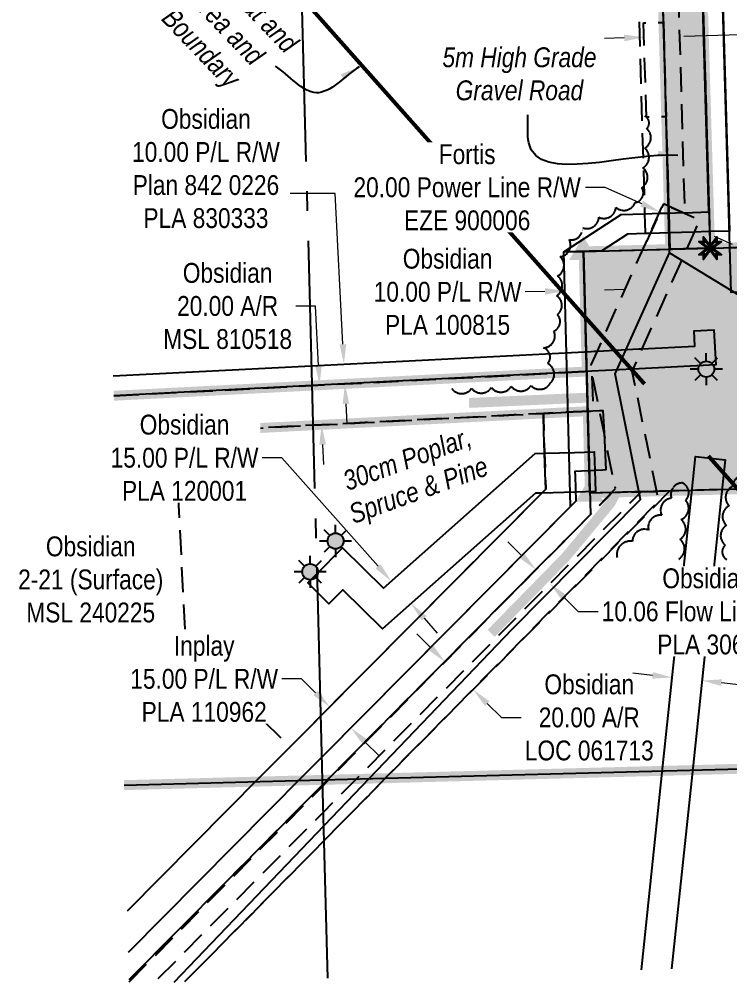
# Model space of a CAD drawing. Extents: x 628917 to 632031, y 5832159 to 5834819.
# Drawn here: x 628928.9 to 629287, y 5832159.1 to 5832644.8 of the extents above; entities that cross this region are included whole.
import ezdxf

# ---------------------------------------------------------------- set-up
doc = ezdxf.new("R2010")
doc.units = 0
doc.header["$LTSCALE"] = 5
doc.header["$PDMODE"] = 34
doc.header["$PDSIZE"] = 0.03
for name, pattern in [('0', [1, 1, 0]), ('CENTERLINEX3', [5, 2.5, -1, 0.5, -1]), ('DASHDOT2', [12.7, 6.35, -3.175, 0, -3.175]), ('foc-ACCESSROAD', [3.75, 2.5, -1.25]), ('foc-FLOWLINE', [3.75, 2.5, -1.25]), ('foc-QUARTERLINE', [33, 25, -3, 2, -3])]:
    doc.linetypes.add(name, pattern=pattern)
doc.layers.get('Defpoints').update_dxf_attribs({"color": 9})
for name, color, linetype in [('AS-POWER', 104, 'foc-POWER'), ('AS-ROADS', 254, 'Continuous'), ('AS-WILDLIFE', 131, 'DASHDOT2'), ('C-AR', 13, 'foc-ACCESSROAD'), ('C-FLOWLINE', 13, 'foc-FLOWLINE'), ('C-RW', 13, 'Continuous'), ('C-WS-S', 8, 'Continuous'), ('F-EZE', 190, 'foc-FLOWLINE'), ('F-RW', 190, 'Continuous'), ('L-MON', 1, 'Continuous'), ('L-QSEC', 8, 'foc-QUARTERLINE'), ('L-SEC', 7, 'Continuous'), ('P-PROPOSED', 10, 'Continuous'), ('P-PROPOSED-H', 21, 'Continuous'), ('T-BUSH', 110, '0'), ('T-BUSH-T', 110, 'Continuous')]:
    doc.layers.add(name, color=color, linetype=linetype)
doc.layers.add('AS-TRAPPER BOUNDARY', color=7, linetype='CENTERLINEX3', true_color=0xb85c00, transparency=0.6)
for name, color, linetype, lineweight in [('C-AR-T', 13, 'Continuous', 9), ('C-FLOWLINE-T', 13, 'Continuous', 9), ('C-RW-T', 13, 'Continuous', 9), ('C-WS-T', 13, 'Continuous', 9), ('F-EZE-T', 190, 'Continuous', 9), ('F-RW-T', 190, 'Continuous', 9), ('T-TEXT', 48, 'Continuous', 18)]:
    doc.layers.add(name, color=color, linetype=linetype, lineweight=lineweight)
doc.styles.add('240', font='ARIALN.TTF', dxfattribs={"height": 30})
doc.styles.add('80CG', font='ARIALN.TTF', dxfattribs={"height": 10})
doc.styles.add('80LS', font='ARIALNI.TTF', dxfattribs={"height": 10})
doc.styles.add('foc-LtypeFont', font='ARIALN.TTF', dxfattribs={"height": 7.35})
doc.linetypes.add('foc-POWER', pattern='A,6,-1,["P",foc-LtypeFont,S=0.2,R=0,X=-0.625,Y=-0.75],-1.24,4', length=12.24)
doc.dimstyles.new('Compass 5 000', dxfattribs={"dimscale": 5, "dimtxt": 9, "dimasz": 2, "dimexe": 0.2, "dimexo": 0.0625, "dimgap": 0.5, "dimtad": 0, "dimtih": 1, "dimtoh": 1, "dimzin": 0, "dimdsep": 46, "dimtxsty": '80CG', "dimcen": 0.1, "dimse1": 1, "dimse2": 1, "dimclrd": 256, "dimclrt": 256, "dimaunit": 1, "dimadec": 4, "dimazin": 0, "dimtfac": 0.06, "dimtofl": 0, "dimtmove": 0, "dimatfit": 1, "dimfxl": 0.2, "dimtolj": 1, "dimtzin": 0, "dimlwd": -1, "dimarcsym": 0})

# ---------------------------------------------------------------- blocks, each defined once
blk = doc.blocks.new('GAS')
h = blk.add_hatch(color=255)
h.dxf.hatch_style = 1
edge = h.paths.add_edge_path()
edge.add_arc((0, 0), 0.9, 0, 360)
for p, q in [((-0.571, 0.571), (-1.142, 1.142)), ((0, 0.808), (0, 1.616)), ((0.571, 0.571), (1.142, 1.142)), ((-0.808, 0), (-1.616, 0)), ((1.616, 0), (0.808, 0)), ((-0.571, -0.571), (-1.142, -1.142)), ((0, -0.808), (0, -1.616)), ((1.142, -1.142), (0.571, -0.571))]:
    blk.add_line(p, q)
blk.add_circle((0, 0), 0.8)
blk = doc.blocks.new('*D35')
at = {"layer": 'Defpoints', "color": 0, "transparency": 16777216}
for p in [(629243.79, 5832635.66), (629244.43, 5832614.25), (629254.45, 5832614.55)]:
    blk.add_point(p, dxfattribs=at)
at = {"layer": 'F-EZE-T', "transparency": 16777216}
for p, q in [((629263.8, 5832636.26), (629306.95, 5832637.55)), ((629233.8, 5832635.36), (629223.8, 5832635.06))]:
    blk.add_line(p, q, dxfattribs=at)
for points in [[(629233.75, 5832637.02), (629233.85, 5832633.69), (629243.79, 5832635.66)], [(629263.75, 5832637.92), (629263.85, 5832634.59), (629253.8, 5832635.96)]]:
    blk.add_solid(points, dxfattribs=at)
at = {"layer": 'F-EZE-T', "transparency": 16777216, "insert": (629384.88, 5832637.55), "char_height": 10, "attachment_point": 5, "style": '80CG'}
blk.add_mtext('\\A1;Fortis\\P10.00 Vegetation Control R/W\\PEZE 870543', dxfattribs=at)
blk = doc.blocks.new('*D36')
at = {"layer": 'Defpoints', "color": 0, "transparency": 16777216}
for p in [(629251.74, 5832547.7), (629239.08, 5832519.43), (629257.33, 5832511.26)]:
    blk.add_point(p, dxfattribs=at)
at = {"layer": 'F-EZE-T', "transparency": 16777216}
for p, q in [((629224.24, 5832560.02), (629214.24, 5832560.02)), ((629242.62, 5832551.79), (629224.24, 5832560.02)), ((629279.12, 5832535.44), (629288.25, 5832531.36))]:
    blk.add_line(p, q, dxfattribs=at)
for points in [[(629243.3, 5832553.31), (629241.93, 5832550.27), (629251.74, 5832547.7)], [(629279.8, 5832536.96), (629278.44, 5832533.92), (629269.99, 5832539.53)]]:
    blk.add_solid(points, dxfattribs=at)
at = {"layer": 'F-EZE-T', "transparency": 16777216, "insert": (629154.65, 5832560.02), "char_height": 10, "attachment_point": 5, "style": '80CG', "bg_fill": 3, "box_fill_scale": 1.1, "bg_fill_color": 256, "bg_fill_true_color": 13158600, "bg_fill_transparency": 0}
blk.add_mtext('\\A1;Fortis\\P20.00 Power Line R/W\\PEZE 900006', dxfattribs=at)
blk = doc.blocks.new('*D37')
at = {"layer": 'C-AR-T', "transparency": 16777216}
for p, q in [((629136.36, 5832327.93), (629129.26, 5832334.97)), ((629164.78, 5832299.82), (629171.89, 5832292.79)), ((629171.89, 5832292.79), (629181.89, 5832292.79))]:
    blk.add_line(p, q, dxfattribs=at)
for points in [[(629137.54, 5832329.12), (629135.19, 5832326.75), (629143.47, 5832320.9)], [(629165.95, 5832301.01), (629163.61, 5832298.64), (629157.67, 5832306.85)]]:
    blk.add_solid(points, dxfattribs=at)
at = {"layer": 'Defpoints', "color": 0, "transparency": 16777216}
for p in [(629151.79, 5832329.31), (629165.99, 5832315.26), (629157.67, 5832306.85)]:
    blk.add_point(p, dxfattribs=at)
at = {"layer": 'C-AR-T', "transparency": 16777216, "insert": (629216.19, 5832292.79), "char_height": 10, "attachment_point": 5, "style": '80CG'}
blk.add_mtext('\\A1;Obsidian\\P20.00 A/R\\PLOC 061713', dxfattribs=at)
blk = doc.blocks.new('*D41')
at = {"layer": 'C-AR-T', "transparency": 16777216}
for p, q in [((629078.22, 5832500.19), (629068.22, 5832500.19)), ((629079.75, 5832470.3), (629078.22, 5832500.19)), ((629081.8, 5832430.35), (629082.31, 5832420.37))]:
    blk.add_line(p, q, dxfattribs=at)
for points in [[(629081.42, 5832470.38), (629078.09, 5832470.21), (629080.26, 5832460.31)], [(629083.46, 5832430.44), (629080.14, 5832430.27), (629081.29, 5832440.34)]]:
    blk.add_solid(points, dxfattribs=at)
at = {"layer": 'Defpoints', "color": 0, "transparency": 16777216}
for p in [(629114.97, 5832462.09), (629080.26, 5832460.31), (629116, 5832442.12)]:
    blk.add_point(p, dxfattribs=at)
at = {"layer": 'C-AR-T', "transparency": 16777216, "insert": (629033.92, 5832500.19), "char_height": 10, "attachment_point": 5, "style": '80CG'}
blk.add_mtext('\\A1;Obsidian\\P20.00 A/R\\PMSL 810518', dxfattribs=at)
blk = doc.blocks.new('*D42')
at = {"layer": 'C-FLOWLINE-T', "transparency": 16777216}
for p, q in [((629182.24, 5832374.38), (629175.14, 5832381.42)), ((629203.53, 5832353.27), (629210.63, 5832346.23)), ((629210.63, 5832346.23), (629220.63, 5832346.23))]:
    blk.add_line(p, q, dxfattribs=at)
for points in [[(629183.42, 5832375.56), (629181.07, 5832373.2), (629189.34, 5832367.34)], [(629204.7, 5832354.45), (629202.35, 5832352.09), (629196.43, 5832360.31)]]:
    blk.add_solid(points, dxfattribs=at)
at = {"layer": 'Defpoints', "color": 0, "transparency": 16777216}
for p in [(629191.67, 5832369.68), (629196.43, 5832360.31), (629198.75, 5832362.66)]:
    blk.add_point(p, dxfattribs=at)
at = {"layer": 'C-FLOWLINE-T', "transparency": 16777216, "insert": (629275.63, 5832346.23), "char_height": 10, "attachment_point": 5, "style": '80CG', "bg_fill": 3, "box_fill_scale": 1.1, "bg_fill_color": 256, "bg_fill_true_color": 13158600, "bg_fill_transparency": 0}
blk.add_mtext('\\A1;Obsidian\\P10.06 Flow Line R/W\\PPLA 3065', dxfattribs=at)
blk = doc.blocks.new('*D43')
at = {"layer": 'C-RW-T', "transparency": 16777216}
for p, q in [((629248.09, 5832314.03), (629238.15, 5832315.08)), ((629282.91, 5832310.38), (629292.86, 5832309.34))]:
    blk.add_line(p, q, dxfattribs=at)
for points in [[(629248.27, 5832315.69), (629247.92, 5832312.38), (629258.04, 5832312.99)], [(629283.09, 5832312.04), (629282.74, 5832308.72), (629272.97, 5832311.42)]]:
    blk.add_solid(points, dxfattribs=at)
at = {"layer": 'Defpoints', "color": 0, "transparency": 16777216}
for p in [(629265.2, 5832381.26), (629280.13, 5832379.69), (629272.97, 5832311.42)]:
    blk.add_point(p, dxfattribs=at)
at = {"layer": 'C-RW-T', "transparency": 16777216, "insert": (629331.94, 5832309.34), "char_height": 10, "attachment_point": 5, "style": '80CG'}
blk.add_mtext('\\A1;Obsidian\\P15.00 P/L R/W\\PPLA 001814', dxfattribs=at)
blk = doc.blocks.new('*D44')
at = {"layer": 'C-RW-T', "transparency": 16777216}
for p, q in [((629193.87, 5832507.6), (629183.88, 5832507.34)), ((629223.86, 5832508.38), (629233.86, 5832508.64))]:
    blk.add_line(p, q, dxfattribs=at)
for points in [[(629193.83, 5832509.27), (629193.92, 5832505.94), (629203.87, 5832507.86)], [(629223.82, 5832510.05), (629223.9, 5832506.72), (629213.86, 5832508.12)]]:
    blk.add_solid(points, dxfattribs=at)
at = {"layer": 'Defpoints', "color": 0, "transparency": 16777216}
for p in [(629203.87, 5832507.86), (629203.9, 5832506.57), (629213.9, 5832506.83)]:
    blk.add_point(p, dxfattribs=at)
at = {"layer": 'C-RW-T', "transparency": 16777216, "insert": (629144.79, 5832507.34), "char_height": 10, "attachment_point": 5, "style": '80CG'}
blk.add_mtext('\\A1;Obsidian\\P10.00 P/L R/W\\PPLA 100815', dxfattribs=at)
blk = doc.blocks.new('*D45')
at = {"layer": 'Defpoints', "color": 0, "transparency": 16777216}
for p in [(629089.29, 5832302.08), (629085.39, 5832298.15), (629099.94, 5832291.51)]:
    blk.add_point(p, dxfattribs=at)
at = {"layer": 'F-RW-T', "transparency": 16777216}
for p, q in [((629071.18, 5832312.23), (629061.18, 5832312.23)), ((629078.28, 5832305.19), (629071.18, 5832312.23)), ((629103.14, 5832280.53), (629110.24, 5832273.49))]:
    blk.add_line(p, q, dxfattribs=at)
for points in [[(629079.46, 5832306.37), (629077.11, 5832304), (629085.39, 5832298.15)], [(629104.32, 5832281.72), (629101.97, 5832279.35), (629096.04, 5832287.58)]]:
    blk.add_solid(points, dxfattribs=at)
at = {"layer": 'F-RW-T', "transparency": 16777216, "insert": (629022.1, 5832312.23), "char_height": 10, "attachment_point": 5, "style": '80CG', "bg_fill": 3, "box_fill_scale": 1.1, "bg_fill_color": 256, "bg_fill_true_color": 13158600, "bg_fill_transparency": 0}
blk.add_mtext('\\A1;Inplay\\P15.00 P/L R/W\\PPLA 110962', dxfattribs=at)
blk = doc.blocks.new('*D49')
at = {"layer": 'C-RW-T', "transparency": 16777216}
for p, q in [((629061.28, 5832423.69), (629051.28, 5832423.69)), ((629109.76, 5832369.01), (629061.28, 5832423.69)), ((629132.97, 5832342.82), (629139.6, 5832335.34))]:
    blk.add_line(p, q, dxfattribs=at)
for points in [[(629111, 5832370.11), (629108.51, 5832367.9), (629116.39, 5832361.52)], [(629134.22, 5832343.92), (629131.72, 5832341.71), (629126.34, 5832350.3)]]:
    blk.add_solid(points, dxfattribs=at)
at = {"layer": 'Defpoints', "color": 0, "transparency": 16777216}
for p in [(629119.96, 5832364.68), (629116.39, 5832361.52), (629129.91, 5832353.46)]:
    blk.add_point(p, dxfattribs=at)
at = {"layer": 'C-RW-T', "transparency": 16777216, "insert": (629012.2, 5832423.69), "char_height": 10, "attachment_point": 5, "style": '80CG', "bg_fill": 3, "box_fill_scale": 1.1, "bg_fill_color": 256, "bg_fill_true_color": 13158600, "bg_fill_transparency": 0}
blk.add_mtext('\\A1;Obsidian\\P15.00 P/L R/W\\PPLA 120001', dxfattribs=at)
blk = doc.blocks.new('STRIA')
blk.add_hatch(color=255).paths.add_polyline_path([(-0.041, 1.521), (-1.475, -0.867), (1.392, -0.867)])
blk = doc.blocks.new('STRIAA')
blk.add_blockref('STRIA', (0, 0))
blk = doc.blocks.new('STRIB')
at = {"color": 1}
blk.add_solid([(-1.121, -0.667), (-0.041, 1.133), (1.039, -0.667)], dxfattribs=at)
blk = doc.blocks.new('STRIBB')
blk.add_blockref('STRIB', (0, 0))
blk = doc.blocks.new('STRICC')
for name in ['STRIAA', 'STRIBB']:
    blk.add_blockref(name, (0, 0))
blk = doc.blocks.new('fdspike')
blk.add_blockref('STRICC', (0, 0))
blk = doc.blocks.new('TEMP')
h = blk.add_hatch(color=255)
h.dxf.hatch_style = 1
h.paths.add_polyline_path([(0, 0.251), (-0.666, 1.152), (-0.666, 0.666), (-1.152, 0.666), (-0.251, 0), (-1.152, -0.666), (-0.666, -0.666), (-0.666, -1.152), (0, -0.251), (0.666, -1.152), (0.666, -0.666), (1.152, -0.666), (0.251, 0), (1.152, 0.666), (0.666, 0.666), (0.666, 1.152)])
h.paths.add_polyline_path([(0.566, 0.849), (0.566, 0.566), (0.849, 0.566), (0.083, 0), (0.849, -0.566), (0.566, -0.566), (0.566, -0.849), (0, -0.083), (-0.566, -0.849), (-0.566, -0.566), (-0.849, -0.566), (-0.083, 0), (-0.849, 0.566), (-0.566, 0.566), (-0.566, 0.849), (0, 0.083)], flags=16)
h = blk.add_hatch(color=1)
h.dxf.hatch_style = 1
h.paths.add_polyline_path([(0, 0.083), (-0.566, 0.849), (-0.566, 0.566), (-0.849, 0.566), (-0.083, 0), (-0.849, -0.566), (-0.566, -0.566), (-0.566, -0.849), (0, -0.083), (0.566, -0.849), (0.566, -0.566), (0.849, -0.566), (0.083, 0), (0.849, 0.566), (0.566, 0.566), (0.566, 0.849)])
at = {"color": 1}
for p, q in [((-0.083, 0), (0.083, 0)), ((0, 0.083), (0, -0.083))]:
    blk.add_line(p, q, dxfattribs=at)
at = {"color": 255, "flags": 128}
blk.add_lwpolyline([(-0.251, 0), (-1.152, 0.666), (-0.666, 0.666), (-0.666, 1.152), (0, 0.251), (0.666, 1.152), (0.666, 0.666), (1.152, 0.666), (0.251, 0), (1.152, -0.666), (0.666, -0.666), (0.666, -1.152), (0, -0.251), (-0.666, -1.152), (-0.666, -0.666), (-1.152, -0.666)], close=True, dxfattribs=at)
at = {"color": 1, "flags": 128}
blk.add_lwpolyline([(-0.083, 0), (-0.849, 0.566), (-0.566, 0.566), (-0.566, 0.849), (0, 0.083), (0.566, 0.849), (0.566, 0.566), (0.849, 0.566), (0.083, 0), (0.849, -0.566), (0.566, -0.566), (0.566, -0.849), (0, -0.083), (-0.566, -0.849), (-0.566, -0.566), (-0.849, -0.566)], close=True, dxfattribs=at)

msp = doc.modelspace()

# ---------------------------------------------------------------- hatches: boundary and pattern name
at = {"layer": 'P-PROPOSED-H'}
h = msp.add_hatch(color=256, dxfattribs=at)
h.dxf.hatch_style = 1
h.paths.add_polyline_path([(629232.907, 5834034.619), (629277.129, 5832529.427), (629257.023, 5832528.901), (629212.802, 5834034.055)])
h = msp.add_hatch(color=256, dxfattribs=at)
h.dxf.hatch_style = 1
h.paths.add_polyline_path([(629213.352, 5832527.757), (629335.189, 5832530.948), (629338.38, 5832409.111), (629216.543, 5832405.92)])

# ---------------------------------------------------------------- linework, layer by layer
at = {"layer": 'AS-ROADS', "const_width": 5, "flags": 128}
for points in [[(629166.762, 5832335.277), (629204.301, 5832373.678), (629226.991, 5832401.003), (629245.91, 5832437.826), (629259.685, 5832477.254), (629264.076, 5832520.986), (629260.463, 5832626.208), (629256.896, 5832728.034), (629254.462, 5832826.897), (629252.265, 5832917.658), (629249.516, 5833032.985), (629245.744, 5833155.303)], [(629982.388, 5832392.623), (629981.18, 5832391.38), (629966.262, 5832378.985), (629941.537, 5832364.428), (629881.518, 5832340.902), (629828.515, 5832320.915), (629803.784, 5832312.646), (629781.381, 5832307.624), (629759.005, 5832307.731), (629735.061, 5832311.98), (629697.565, 5832326.887), (629613.364, 5832366.652), (629529.778, 5832409.517), (629460.35, 5832444.052), (629433.925, 5832454.385), (629403.885, 5832459.037), (629375.516, 5832459.387), (629337.882, 5832458.302), (629297.067, 5832456.711), (629262.435, 5832456.17), (629237.031, 5832454.993), (629155.593, 5832451.373)]]:
    msp.add_lwpolyline(points, dxfattribs=at)
at = {"layer": 'AS-TRAPPER BOUNDARY', "color": 114, "true_color": 0x008f47, "const_width": 4.998, "flags": 128}
for points in [[(628954.893, 5833275.884), (629054.824, 5833278.535), (629233.945, 5833283.286), (629236.626, 5833221.115), (629256.963, 5832528.91), (629213.352, 5832527.774), (629214.93, 5832467.214), (629214.14, 5832467.177), (629207.484, 5832466.836), (629076.395, 5832460.114), (628976.528, 5832454.992)], [(628977.055, 5832434.992), (629014.287, 5832436.901), (629076.922, 5832440.114), (629103.181, 5832441.46), (629178.379, 5832445.318), (629193.092, 5832446.072), (629208.084, 5832446.841), (629215.451, 5832447.219), (629216.526, 5832405.936), (629338.363, 5832409.111), (629337.679, 5832435.376), (629420.575, 5832437.864), (629750.806, 5832278.281), (629884.308, 5832320.241), (629885.305, 5832282.702), (629887.958, 5832182.771)]]:
    msp.add_lwpolyline(points, dxfattribs=at)
msp.add_lwpolyline([(629863.959, 5833086.628), (629883.467, 5832351.918), (629753.191, 5832310.97), (629427.117, 5832468.544), (629336.885, 5832465.836), (629335.189, 5832530.948), (629277.069, 5832529.434), (629256.702, 5833222.665), (629265.876, 5833222.927), (629280.953, 5833223.359), (629300.943, 5833223.931), (629377.456, 5833226.122), (629377.171, 5833246.509), (629858.966, 5833260.209), (629863.959, 5833086.628)], close=True, dxfattribs=at)
at = {"layer": 'C-AR', "flags": 128}
for points in [[(629276.886, 5832537.725), (629277.129, 5832529.427), (629335.189, 5832530.948), (629338.38, 5832409.111), (629216.543, 5832405.92), (629213.352, 5832527.774), (629257.023, 5832528.901), (629212.802, 5834034.055), (629232.907, 5834034.619), (629276.886, 5832537.725)], [(629074.115, 5832286.78), (629065.363, 5832277.957), (629012.86, 5832329.809), (629007.501, 5832436.554), (629014.287, 5832436.902), (629076.922, 5832440.114), (629103.181, 5832441.461), (629178.379, 5832445.319), (629193.092, 5832446.073), (629193.158, 5832443.902), (629193.542, 5832431.084), (629193.694, 5832426.007), (629193.993, 5832416.06), (629194.237, 5832407.913), (629192.311, 5832405.97), (629126.755, 5832339.863), (629080.785, 5832293.507), (629074.115, 5832286.78)]]:
    msp.add_lwpolyline(points, close=True, dxfattribs=at)
for points in [[(628976.528, 5832454.992), (629076.395, 5832460.114), (629207.484, 5832466.835), (629214.14, 5832467.176), (629217.448, 5832467.334), (629217.537, 5832465.279), (629218.074, 5832447.353), (629217.018, 5832447.299), (629208.084, 5832446.842), (629193.092, 5832446.074), (629178.379, 5832445.319), (629103.181, 5832441.461), (629076.922, 5832440.115), (629014.287, 5832436.902), (628977.055, 5832434.992)], [(628984.316, 5832159.506), (629081.718, 5832258.079), (629087.303, 5832263.987), (629192.683, 5832370.704), (629199.29, 5832377.383), (629217.83, 5832396.131), (629219.571, 5832397.892), (629225.826, 5832404.181), (629227.805, 5832406.23), (629242.339, 5832406.609), (629256.624, 5832406.981), (629247.572, 5832397.721), (629116.012, 5832264.75), (629082.438, 5832230.618), (629012.26, 5832159.519)]]:
    msp.add_lwpolyline(points, dxfattribs=at)
at = {"layer": 'C-FLOWLINE', "flags": 128}
msp.add_lwpolyline([(628984.285, 5832160.686), (629081.696, 5832258.913), (629086.708, 5832263.971), (629192.683, 5832370.704), (629199.29, 5832377.383), (629217.83, 5832396.131), (629219.571, 5832397.892), (629225.826, 5832404.181), (629227.805, 5832406.23), (629242.339, 5832406.609), (629101.268, 5832264.358), (629082.061, 5832244.982), (628996.904, 5832159.112)], dxfattribs=at)
at = {"layer": 'C-RW'}
for points in [[(629264.126, 5833312.505), (629275.07, 5832939.935), (629275.07, 5832939.935), (629286.878, 5832538.023), (629276.353, 5832537.709), (629269.08, 5832537.491), (629256.245, 5832537.107), (629246.871, 5832536.826), (629244.563, 5832536.757), (629235.414, 5832536.498), (629222.478, 5832528.011), (629203.444, 5832527.481), (629232.283, 5832546.4), (629244.272, 5832546.759), (629251.415, 5832546.973), (629255.945, 5832547.109), (629263.365, 5832547.331), (629264.266, 5832547.181), (629276.532, 5832547.724), (629254.071, 5833312.207)], [(628983.921, 5832174.516), (629072.243, 5832263.585), (629081.333, 5832272.741), (629206.702, 5832399.167), (629203.359, 5832527.513), (629213.352, 5832527.774), (629216.808, 5832395.111), (629199.29, 5832377.383), (629192.683, 5832370.704), (629086.708, 5832263.971), (629081.696, 5832258.913), (628984.285, 5832160.686)], [(628976.265, 5832464.988), (629076.131, 5832470.109), (629207.185, 5832476.83), (629217.175, 5832477.343), (629218.721, 5832477.422), (629220.304, 5832477.503), (629241.155, 5832478.572), (629242.73, 5832478.653), (629269.441, 5832480.023), (629269.045, 5832487.729), (629279.029, 5832488.242), (629279.937, 5832470.552), (629238.143, 5832468.408), (629217.448, 5832467.334), (629214.14, 5832467.176), (629207.484, 5832466.835), (629076.395, 5832460.114), (628976.528, 5832454.992)], [(629242.577, 5832165.635), (629253.361, 5832268.402), (629268.023, 5832408.137), (629269.722, 5832424.327), (629284.649, 5832422.76), (629283.162, 5832408.591), (629268.495, 5832268.805), (629257.711, 5832166.037)]]:
    msp.add_lwpolyline(points, dxfattribs=at)
for points in [[(629302.776, 5832507.497), (629287.788, 5832507.057), (629264.124, 5833312.503), (629279.112, 5833312.943), (629302.776, 5832507.497)], [(629218.974, 5832417.341), (629219.294, 5832406.677), (629209.299, 5832406.415), (629192.311, 5832405.97), (629189.04, 5832405.885), (629111.921, 5832337.522), (629091.995, 5832357.202), (629084.941, 5832350.076), (629079.143, 5832355.816), (629074.284, 5832360.627), (629078.894, 5832365.282), (629091.877, 5832378.396), (629112.474, 5832358.051), (629188.996, 5832425.884), (629193.694, 5832426.007), (629208.698, 5832426.4), (629218.695, 5832426.661), (629218.974, 5832417.341)]]:
    msp.add_lwpolyline(points, close=True, dxfattribs=at)
at = {"layer": 'C-RW-T'}
msp.add_line((629093.567, 5832450.985), (629094.079, 5832441.001), dxfattribs=at)
msp.add_lwpolyline([(629092.031, 5832480.935), (629088.133, 5832556.937), (629065.479, 5832556.937)], dxfattribs=at)
for points in [[(629093.695, 5832481.02), (629090.367, 5832480.849), (629092.543, 5832470.951)], [(629095.23, 5832451.07), (629091.903, 5832450.899), (629093.055, 5832460.968)]]:
    msp.add_solid(points, dxfattribs=at)
at = {"layer": 'F-EZE', "flags": 128}
for points in [[(629252.875, 5832939.283), (629264.261, 5832547.358), (629264.274, 5832546.924), (629263.365, 5832547.331), (629255.837, 5832550.702), (629253.545, 5832551.729), (629251.415, 5832546.973), (629246.871, 5832536.826), (629244.701, 5832531.982), (629244.563, 5832536.757), (629244.272, 5832546.759), (629232.887, 5832938.694), (629227.723, 5832938.544), (629227.134, 5832958.532), (629243.592, 5832959.016), (629263.701, 5832959.606), (629273.702, 5832959.9), (629288.97, 5832960.349), (629543.766, 5832967.846), (629551.21, 5832968.066), (629554.482, 5832968.161), (629554.618, 5832963.549), (629555.07, 5832948.172), (629544.354, 5832947.857), (629289.558, 5832940.36), (629274.301, 5832939.912), (629264.3, 5832939.618), (629252.875, 5832939.283)], [(629253.605, 5832643.214), (629255.001, 5832595.673), (629244.997, 5832595.448), (629243.572, 5832642.989), (629253.605, 5832643.214)]]:
    msp.add_lwpolyline(points, close=True, dxfattribs=at)
msp.add_lwpolyline([(628984.316, 5832159.506), (629081.719, 5832258.079), (629087.275, 5832263.986), (629189.903, 5832367.897), (629192.682, 5832370.708), (629199.287, 5832377.389), (629217.826, 5832396.141), (629219.567, 5832397.901), (629228.062, 5832406.939), (629229.356, 5832408.31), (629223.662, 5832436.272), (629221.371, 5832447.522), (629217.427, 5832467.336), (629216.842, 5832469.771), (629217.367, 5832470.943), (629220.304, 5832477.504), (629243.534, 5832529.376), (629244.701, 5832531.982), (629246.871, 5832536.826), (629251.415, 5832546.973), (629253.545, 5832551.729), (629255.837, 5832550.702), (629263.365, 5832547.331), (629264.269, 5832547.084), (629271.795, 5832543.556), (629269.08, 5832537.491), (629242.73, 5832478.653), (629238.143, 5832468.408), (629237.719, 5832467.462), (629249.91, 5832407.594), (629251.082, 5832401.835), (629115.882, 5832264.746), (629082.438, 5832230.618), (629012.245, 5832159.519)], dxfattribs=at)
at = {"layer": 'F-RW'}
msp.add_lwpolyline([(628983.373, 5832195.279), (629050.534, 5832263.005), (629074.115, 5832286.78), (629080.785, 5832293.507), (629126.755, 5832339.863), (629194.237, 5832407.913), (629193.993, 5832416.06), (629193.542, 5832431.084), (629193.158, 5832443.902), (629193.092, 5832446.074), (629208.084, 5832446.842), (629217.018, 5832447.299), (629218.074, 5832447.353), (629221.371, 5832447.522), (629223.081, 5832447.61), (629223.662, 5832436.272), (629224.618, 5832417.631), (629223.096, 5832417.553), (629218.974, 5832417.341), (629208.986, 5832416.829), (629209.051, 5832414.649), (629209.434, 5832401.921), (629081.333, 5832272.741), (629072.243, 5832263.585), (628983.921, 5832174.516)], dxfattribs=at)
at = {"layer": 'L-QSEC'}
for p, q in [((629061.428, 5833027.959), (629081.632, 5832261.363)), ((629081.632, 5832261.363), (629084.251, 5832161.431))]:
    msp.add_line(p, q, dxfattribs=at)
at = {"layer": 'L-SEC'}
for p, q in [((629081.632, 5832261.363), (629885.305, 5832282.702)), ((628981.702, 5832258.709), (629081.632, 5832261.363))]:
    msp.add_line(p, q, dxfattribs=at)
at = {"layer": 'P-PROPOSED'}
for points in [[(629232.907, 5834034.619), (629277.129, 5832529.427), (629257.023, 5832528.901), (629212.802, 5834034.055)], [(629213.352, 5832527.757), (629335.189, 5832530.948), (629338.38, 5832409.111), (629216.543, 5832405.92)]]:
    msp.add_lwpolyline(points, close=True, dxfattribs=at)
at = {"layer": 'T-BUSH', "flags": 128}
for points in [[(629146.891, 5832458.613, 0.5205671), (629156.887, 5832458.716, 0.5205671), (629166.872, 5832459.159, 0.5205671), (629176.853, 5832459.723, 0.5205671), (629186.839, 5832460.164, 0.5205671), (629196.707, 5832461.565, 0.5205671), (629195.287, 5832471.198, 0.5205671), (629193.2, 5832479.166, 0.5205671), (629198.397, 5832487.614, 0.5205671), (629200.135, 5832495.974, 0.5205671), (629199.794, 5832505.393, 0.5205671), (629200.256, 5832515.357, 0.5205671), (629201.584, 5832525.106, 0.5205671), (629206.169, 5832533.681, 0.5205671), (629212.571, 5832539.739, 0.5205671), (629221.038, 5832544.955, 0.5205671), (629229.659, 5832549.923, 0.5205671), (629239.357, 5832552.348, 0.5205671), (629242.785, 5832559.866, 0.5205671), (629243.253, 5832569.851, 0.5205671), (629244.183, 5832579.794, 0.5205671), (629245.184, 5832589.652, 0.5205671), (629244.213, 5832595.906, 0.5205671)], [(629983.867, 5832336.914, 0.3002673), (629979.308, 5832332.165, 0.5205671), (629970.372, 5832327.981, 0.5205671), (629961.285, 5832324.792, 0.5205671), (629951.527, 5832322.788, 0.5205671), (629942.154, 5832319.328, 0.5205671), (629934.483, 5832313.486, 0.5205671), (629926.381, 5832308.284, 0.5205671), (629916.647, 5832306.01, 0.5205671), (629907.248, 5832306.969, 0.5205671), (629897.733, 5832305.148, 0.5205671), (629888.335, 5832301.754, 0.5205671), (629878.979, 5832298.232, 0.5205671), (629869.111, 5832296.661, 0.5205671), (629860.067, 5832292.882, 0.5205671), (629851.252, 5832288.621, 0.5205671), (629841.428, 5832287.084, 0.5205671), (629832.092, 5832283.52, 0.5205671), (629822.772, 5832279.908, 0.5205671), (629813.249, 5832276.868, 0.5205671), (629803.771, 5832273.688, 0.5205671), (629794.226, 5832270.727, 0.5205671), (629784.608, 5832268.001, 0.5205671), (629774.991, 5832265.272, 0.5205671), (629765.376, 5832262.539, 0.5205671), (629755.76, 5832259.806, 0.5205671), (629745.979, 5832258.183, 0.5205671), (629737.837, 5832263.639, 0.5205671), (629729.554, 5832269.228, 0.5205671), (629720.396, 5832273.23, 0.5205671), (629711.181, 5832277.095, 0.5205671), (629701.505, 5832279.112, 0.5205671), (629693.758, 5832284.979, 0.5205671), (629684.855, 5832289.482, 0.5205671), (629675.711, 5832293.523, 0.5205671), (629666.344, 5832297.012, 0.5205671), (629657.262, 5832300.914, 0.5205671), (629649.457, 5832306.774, 0.5205671), (629640.203, 5832310.555, 0.5205671), (629630.907, 5832314.173, 0.5205671), (629621.24, 5832314.636, 0.5205671), (629612.422, 5832319.344, 0.5205671), (629604.82, 5832325.698, 0.5205671), (629597.803, 5832332.333, 0.5205671), (629589.141, 5832336.937, 0.5205671), (629579.87, 5832340.188, 0.5205671), (629570.894, 5832344.588, 0.5205671), (629561.907, 5832348.966, 0.5205671), (629552.921, 5832353.344, 0.5205671), (629543.62, 5832356.764, 0.5205671), (629535.046, 5832361.567, 0.5205671), (629526.904, 5832366.835, 0.5205671), (629517.457, 5832367.789, 0.5205671), (629509.032, 5832370.848, 0.5205671), (629500.236, 5832375.598, 0.5205671), (629492.864, 5832382.008, 0.5205671), (629484.38, 5832387.171, 0.5205671), (629475.216, 5832391.164, 0.5205671), (629466.226, 5832395.492, 0.5205671), (629457.422, 5832400.077, 0.5205671), (629448.213, 5832403.866, 0.5205671), (629438.796, 5832407.13, 0.5205671), (629430.341, 5832411.892, 0.5205671), (629421.002, 5832415.278, 0.5205671), (629411.252, 5832417.486, 0.5205671), (629401.398, 5832418.527, 0.5205671), (629391.403, 5832418.333, 0.5205671), (629381.738, 5832416.438, 0.5205671), (629372.082, 5832416.377, 0.5205671), (629362.246, 5832418.045, 0.5205671), (629352.268, 5832417.424, 0.5205671), (629343.953, 5832412.701, 0.5205671), (629334.87, 5832415.798, 0.5205671), (629327.751, 5832422.816, 0.5205671), (629319.312, 5832426.946, 0.5205671), (629309.567, 5832425.924, 0.5205671), (629302.275, 5832419.381, 0.5205671), (629295.01, 5832414.051, 0.5205671), (629288.461, 5832409.335, 0.5205671), (629286.69, 5832399.514, 0.5205671), (629285.272, 5832389.636, 0.5205671), (629284.725, 5832379.684, 0.5205671), (629285.475, 5832372.492)], [(629261.291, 5832372.652, 0.5205671), (629261.984, 5832382.621, 0.5205671), (629262.486, 5832392.605, 0.5205671), (629264.824, 5832402.188, 0.5205671), (629263.076, 5832411.028, 0.5205671), (629257.65, 5832403.371, 0.5205671), (629252.728, 5832394.755, 0.5205671), (629246.065, 5832387.319, 0.5205671), (629237.918, 5832381.616, 0.5205671), (629230.205, 5832373.497, 0.5205671)]]:
    msp.add_lwpolyline(points, format="xyb", dxfattribs=at)

# ---------------------------------------------------------------- block references
at = {"layer": 'C-WS-S'}
for p, xscale, yscale, zscale in [((629275.193, 5832468.371), 5.000000000000014, 5.000000000000014, 5.000000000000014), ((629088.328, 5832381.776), 4.998301600000009, 4.998301600000009, 4.998301600000009)]:
    msp.add_blockref('GAS', p, dxfattribs=dict(at, xscale=xscale, yscale=yscale, zscale=zscale))
at = {"layer": 'L-MON', "xscale": 4.998301600000006, "yscale": 4.998301600000006, "zscale": 4.998301600000006}
for name, p in [('fdspike', (629213.362, 5832527.757)), ('TEMP', (629277.129, 5832529.427))]:
    msp.add_blockref(name, p, dxfattribs=at)

# ---------------------------------------------------------------- texts
at = {"layer": 'AS-WILDLIFE', "insert": (629019.936, 5832653.071), "char_height": 10, "attachment_point": 5, "rotation": 313.75335, "style": '240'}
msp.add_mtext_dynamic_manual_height_columns('{\\fArial Narrow|b0|i1|c0|p34;Mountain Goat and\\PSheep Area and\\PBuffer Boundary}', width=98.11501, gutter_width=45, heights=[0], dxfattribs=at)
at = {"layer": 'C-RW-T', "insert": (629022.995, 5832569.474), "char_height": 9.9966, "attachment_point": 5, "style": '80CG'}
msp.add_mtext('\\A1;Obsidian\\P10.00 P/L R/W\\PPlan 842 0226\\PPLA 830333', dxfattribs=at)
at = {"layer": 'C-WS-T', "insert": (628964.921, 5832362.341), "char_height": 9.9966, "attachment_point": 5, "style": '80CG'}
msp.add_mtext('\\A1;Obsidian\\P2-21 (Surface)\\PMSL 240225', dxfattribs=at)
at = {"layer": 'T-TEXT', "insert": (629181.009, 5832630.616), "char_height": 9.9966, "width": 77.46795, "attachment_point": 2, "style": '80LS'}
msp.add_mtext('5m High Grade\\PGravel Road', dxfattribs=at)

# ---------------------------------------------------------------- dimensions: what is measured, and where the dimension line sits
at = {"layer": 'C-AR-T'}
for base, p1, p2, angle, text, picture, middle in [((629080.264, 5832460.312), (629115.997, 5832442.118), (629114.973, 5832462.092), 92.93497, 'Obsidian\\P20.00 A/R\\PMSL 810518', '*D41', (629033.922, 5832500.19)), ((629157.67, 5832306.855), (629151.789, 5832329.307), (629165.986, 5832315.26), 315.30538, 'Obsidian\\P20.00 A/R\\PLOC 061713', '*D37', (629216.188, 5832292.788))]:
    dim = msp.add_linear_dim(base=base, p1=p1, p2=p2, angle=angle, text=text, dimstyle='Compass 5 000', dxfattribs=at)
    dim.commit()
    dim.dimension.update_dxf_attribs({"geometry": picture, "text_midpoint": middle, "dimtype": 161})

# ---------------------------------------------------------------- leaders
at = {"layer": 'AS-WILDLIFE', "path_type": 1}
msp.add_leader([(629100.272, 5832620.78), (629078.637, 5832607.696), (629058.011, 5832621.169)], dimstyle='Compass 5 000', override={"dimgap": 0.5, "dimtad": 0}, dxfattribs=at)

# ---------------------------------------------------------------- next in the draw order: dimensions: what is measured, and where the dimension line sits
at = {"layer": 'C-FLOWLINE-T'}
dim = msp.add_linear_dim(base=(629196.427, 5832360.313), p1=(629191.668, 5832369.681), p2=(629198.751, 5832362.657), angle=315.23865, text='Obsidian\\P10.06 Flow Line R/W\\PPLA 3065', dimstyle='Compass 5 000', override={"dimtfill": 1}, dxfattribs=at)
dim.commit()
dim.dimension.update_dxf_attribs({"geometry": '*D42', "text_midpoint": (629275.628, 5832346.229), "dimtype": 161})
at = {"layer": 'F-RW-T'}
dim = msp.add_linear_dim(base=(629085.385, 5832298.146), p1=(629099.945, 5832291.51), p2=(629089.286, 5832302.08), angle=135.23929, text='Inplay\\P15.00 P/L R/W\\PPLA 110962', dimstyle='Compass 5 000', override={"dimtfill": 1}, dxfattribs=at)
dim.commit()
dim.dimension.update_dxf_attribs({"geometry": '*D45', "text_midpoint": (629022.098, 5832312.229), "dimtype": 161})

# ---------------------------------------------------------------- next in the draw order: linework, layer by layer
at = {"layer": 'AS-POWER', "flags": 128}
for points in [[(629006.966, 5832159.379), (629177.329, 5832337.343), (629242.08, 5832402.77), (629229.239, 5832466.103), (629256.61, 5832526.99), (629254.112, 5832628.206), (629237.58, 5833172.691), (629213.006, 5834000.672), (629212.296, 5834013.883), (629163.794, 5834155.467), (629161.199, 5834265.858), (629144.129, 5834762.238), (629160.563, 5834800.622)], [(629256.669, 5832527.019), (629295.244, 5832503.551), (629351.056, 5832470.416), (629446.87, 5832441.24), (629518.558, 5832405.789), (629608.3, 5832361.979), (629697.629, 5832317.772), (629784.632, 5832296.445), (629877.053, 5832333.23), (629969.933, 5832370.049), (629982.683, 5832381.497)]]:
    msp.add_lwpolyline(points, dxfattribs=at)
at = {"layer": 'AS-TRAPPER BOUNDARY', "const_width": 4.998, "flags": 128}
msp.add_lwpolyline([(628981.702, 5832258.709), (629081.632, 5832261.363), (629885.305, 5832282.702), (629985.227, 5832285.699)], dxfattribs=at)
at = {"layer": 'AS-WILDLIFE', "const_width": 2, "flags": 128}
msp.add_lwpolyline([(629276.239, 5832424.644), (629501.136, 5832171.199)], dxfattribs=at)

# ---------------------------------------------------------------- next in the draw order: block references
at = {"layer": 'C-WS-S', "xscale": 4.998301600000009, "yscale": 4.998301600000009, "zscale": 4.998301600000009}
msp.add_blockref('GAS', (629075.544, 5832366.208), dxfattribs=at)
at = {"layer": 'L-MON', "xscale": 4.998301600000006, "yscale": 4.998301600000006, "zscale": 4.998301600000006}
msp.add_blockref('fdspike', (629216.55, 5832405.909), dxfattribs=at)

# ---------------------------------------------------------------- next in the draw order: dimensions: what is measured, and where the dimension line sits
at = {"layer": 'C-RW-T'}
dim = msp.add_linear_dim(base=(629272.966, 5832311.423), p1=(629265.203, 5832381.26), p2=(629280.13, 5832379.693), angle=354.00991, text='Obsidian\\P15.00 P/L R/W\\PPLA 001814', dimstyle='Compass 5 000', dxfattribs=at)
dim.commit()
dim.dimension.update_dxf_attribs({"geometry": '*D43', "text_midpoint": (629331.943, 5832309.336), "dimtype": 161})

# ---------------------------------------------------------------- next in the draw order: dimensions: what is measured, and where the dimension line sits
dim = msp.add_linear_dim(base=(629116.391, 5832361.523), p1=(629129.905, 5832353.464), p2=(629119.958, 5832364.685), angle=131.55574, text='Obsidian\\P15.00 P/L R/W\\PPLA 120001', dimstyle='Compass 5 000', override={"dimtfill": 1}, dxfattribs=at)
dim.commit()
dim.dimension.update_dxf_attribs({"geometry": '*D49', "text_midpoint": (629012.196, 5832423.69), "dimtype": 161})

# ---------------------------------------------------------------- next in the draw order: linework, layer by layer
at = {"layer": 'AS-WILDLIFE', "const_width": 2, "flags": 128}
msp.add_lwpolyline([(628967.976, 5832772.037), (629244.051, 5832460.917)], dxfattribs=at)

# ---------------------------------------------------------------- next in the draw order: texts
at = {"layer": 'T-BUSH-T', "insert": (629122.66, 5832427.875), "char_height": 9.9966, "width": 73.02198, "attachment_point": 2, "rotation": 20, "style": '80LS'}
msp.add_mtext('30cm Poplar,\\PSpruce & Pine', dxfattribs=at)

# ---------------------------------------------------------------- next in the draw order: dimensions: what is measured, and where the dimension line sits
at = {"layer": 'C-RW-T'}
dim = msp.add_aligned_dim(p1=(629213.897, 5832506.831), p2=(629203.904, 5832506.57), distance=-1.293, text='Obsidian\\P10.00 P/L R/W\\PPLA 100815', dimstyle='Compass 5 000', dxfattribs=at)
dim.commit()
dim.dimension.update_dxf_attribs({"geometry": '*D44', "text_midpoint": (629144.791, 5832507.342)})

# ---------------------------------------------------------------- next in the draw order: dimensions: what is measured, and where the dimension line sits
at = {"layer": 'F-EZE-T'}
dim = msp.add_linear_dim(base=(629251.742, 5832547.703), p1=(629257.333, 5832511.26), p2=(629239.082, 5832519.433), angle=155.87534, text='Fortis\\P20.00 Power Line R/W\\PEZE 900006', dimstyle='Compass 5 000', override={"dimtfill": 1}, dxfattribs=at)
dim.commit()
dim.dimension.update_dxf_attribs({"geometry": '*D36', "text_midpoint": (629154.649, 5832560.018), "dimtype": 161})

# ---------------------------------------------------------------- next in the draw order: dimensions: what is measured, and where the dimension line sits
dim = msp.add_linear_dim(base=(629243.791, 5832635.656), p1=(629254.447, 5832614.548), p2=(629244.433, 5832614.248), angle=181.7177, text='Fortis\\P10.00 Vegetation Control R/W\\PEZE 870543', dimstyle='Compass 5 000', dxfattribs=at)
dim.commit()
dim.dimension.update_dxf_attribs({"geometry": '*D35', "text_midpoint": (629384.879, 5832637.549), "dimtype": 161})

# ---------------------------------------------------------------- next in the draw order: leaders
at = {"layer": 'T-TEXT', "path_type": 1}
msp.add_leader([(629260.851, 5832576.044), (629185.662, 5832582.542), (629185.179, 5832596.526)], dimstyle='Compass 5 000', override={"dimgap": 0.5, "dimtad": 0}, dxfattribs=at)

doc.saveas('drawing.dxf')
